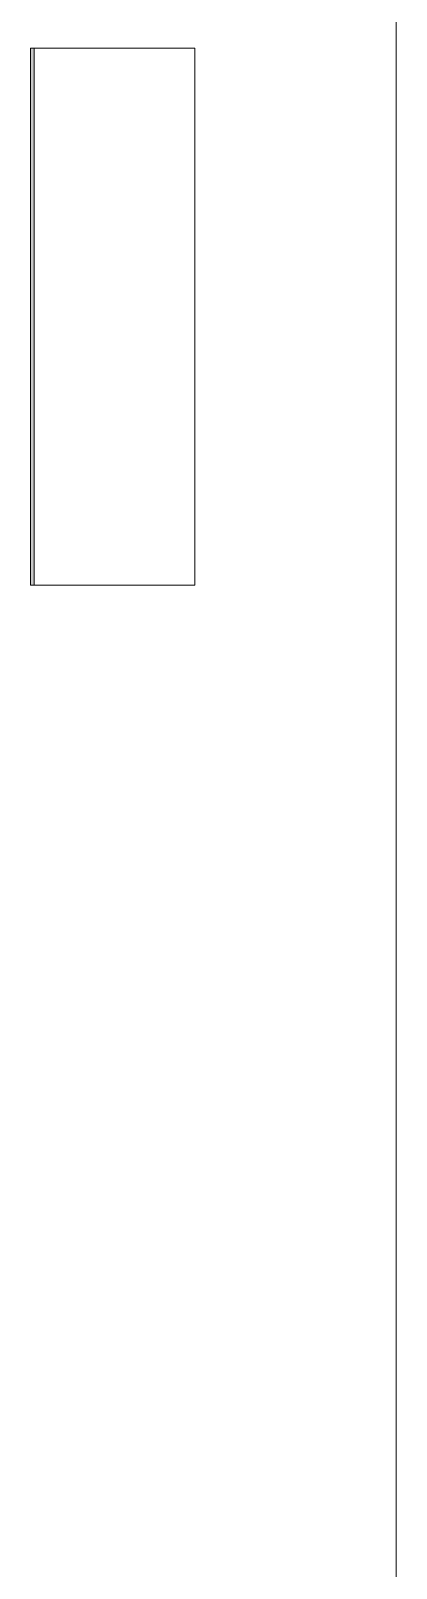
# Model space of a CAD drawing. Header units: millimetres. Extents: x 41 to 1635, y 11 to 1528.
# Drawn here: x 1589.2 to 1634.9, y 1023.9 to 1215.9 of the extents above; entities that cross this region are included whole.
import ezdxf

# ---------------------------------------------------------------- set-up
doc = ezdxf.new("R2010")
doc.units = ezdxf.units.MM
doc.header["$LTSCALE"] = 8
for name, color, linetype in [('1', 7, 'CONTINUOUS'), ('PDF2_Geometry', 7, 'CONTINUOUS'), ('PDF2_Solid Fills', 7, 'CONTINUOUS')]:
    doc.layers.add(name, color=color, linetype=linetype)

# ---------------------------------------------------------------- blocks, each defined once
blk = doc.blocks.new('Sinee')
at = {"layer": 'PDF2_Geometry', "lineweight": 5}
for points in [[(390, 0), (390, -696.11)], [(390, -0.03), (390, -696.14)], [(390, -673.89), (390, -22.23)], [(390, -680.87), (390, -29.21)], [(344.27, -381.25), (344.69, -381.25), (344.69, -314.16), (344.27, -314.16)], [(344.69, -314.16), (364.82, -314.16)], [(344.69, -314.16), (364.82, -314.16)], [(364.82, -314.16), (364.82, -381.25)], [(364.82, -314.16), (364.82, -381.25)], [(364.82, -381.25), (344.69, -381.25)], [(364.82, -381.25), (344.69, -381.25)]]:
    blk.add_lwpolyline(points, close=True, dxfattribs=at)
for points in [[(390, -12.93), (390, -696.14), (390, -12.93)], [(390, -678.38), (390, -26.72), (390, -678.38)], [(344.69, -314.16), (364.82, -314.16), (344.69, -314.16)], [(364.82, -314.16), (364.82, -381.25), (364.82, -314.16)], [(364.82, -381.25), (344.69, -381.25), (364.82, -381.25)]]:
    blk.add_lwpolyline(points, dxfattribs=at)
at = {"layer": 'PDF2_Solid Fills', "lineweight": 5, "transparency": 33554559}
for points in [[(344.27, -381.25), (344.69, -381.25), (344.27, -314.16)], [(344.69, -381.25), (344.27, -314.16), (344.69, -314.16)]]:
    blk.add_solid(points, dxfattribs=at)

msp = doc.modelspace()

# ---------------------------------------------------------------- block references
at = {"layer": '1'}
msp.add_blockref('Sinee', (1244.92, 1527.93), dxfattribs=at)

doc.saveas('drawing.dxf')
